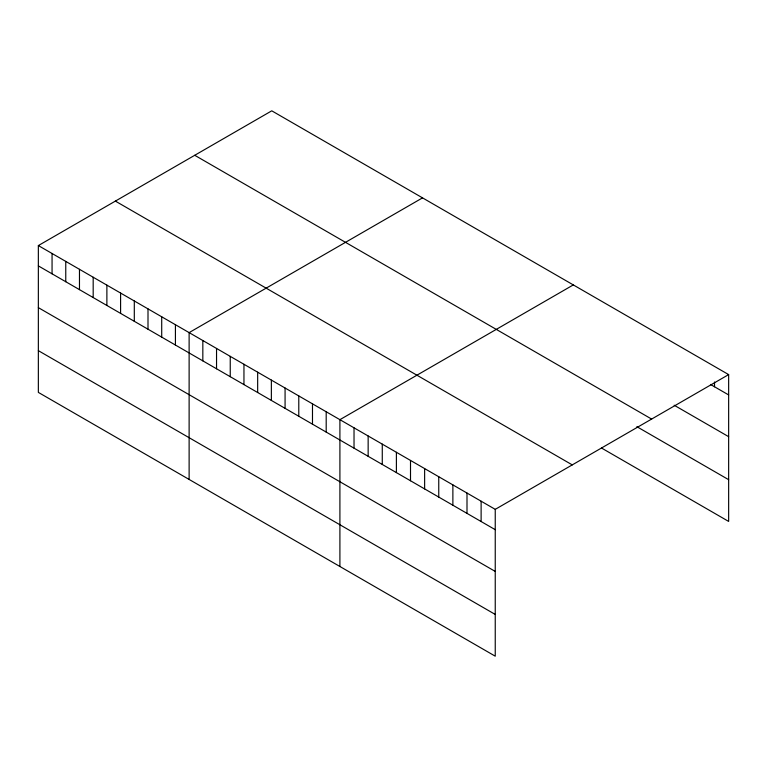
<?xml version="1.0" encoding="UTF-8"?>
<svg xmlns="http://www.w3.org/2000/svg" width="767" height="767" viewBox="0 0 767 767"><rect width="100%" height="100%" fill="white"/><g stroke="black" fill="none" stroke-linecap="round" stroke-linejoin="round"><path stroke-width="1.15" d="M38.35 245.574L495.242 509.355L495.242 656.178L38.35 392.397L38.35 245.574L271.758 110.822L728.65 374.603L728.65 521.426L601.549 448.043M422.531 197.867L189.123 332.619L189.123 479.442M573.304 284.921L339.906 419.674L339.906 566.497M495.242 509.355L728.65 374.603M710.491 384.449L728.65 394.928M674.174 405.225L728.65 436.672M194.732 155.289L651.624 419.07M636.859 426.682L728.65 479.682M115.376 201.107L572.268 464.888M38.35 265.9L495.242 529.681M38.35 307.644L495.242 571.425M38.35 350.653L495.242 614.434M714.528 381.995L714.528 386.779M481.12 501.206L481.12 521.531M466.998 493.056L466.998 513.382M452.875 484.897L452.875 505.223M438.753 476.748L438.753 497.074M424.63 468.589L424.63 488.915M410.508 460.44L410.508 480.765M396.395 452.29L396.395 472.606M382.273 444.131L382.273 464.457M368.15 435.982L368.15 456.307M354.028 427.823L354.028 448.149M326.196 411.754L326.196 432.08M312.485 403.845L312.485 424.17M298.785 395.935L298.785 416.26M285.075 388.016L285.075 408.341M271.365 380.106L271.365 400.432M257.664 372.187L257.664 392.512M243.954 364.277L243.954 384.603M230.244 356.367L230.244 376.693M216.543 348.448L216.543 368.774M202.833 340.538L202.833 360.864M175.422 324.709L175.422 345.035M161.712 316.8L161.712 337.116M148.002 308.88L148.002 329.206M134.302 300.971L134.302 321.296M120.592 293.052L120.592 313.377M106.881 285.142L106.881 305.467M93.181 277.232L93.181 297.548M79.471 269.313L79.471 289.638M65.761 261.403L65.761 281.729M52.06 253.484L52.06 273.809"/></g></svg>
